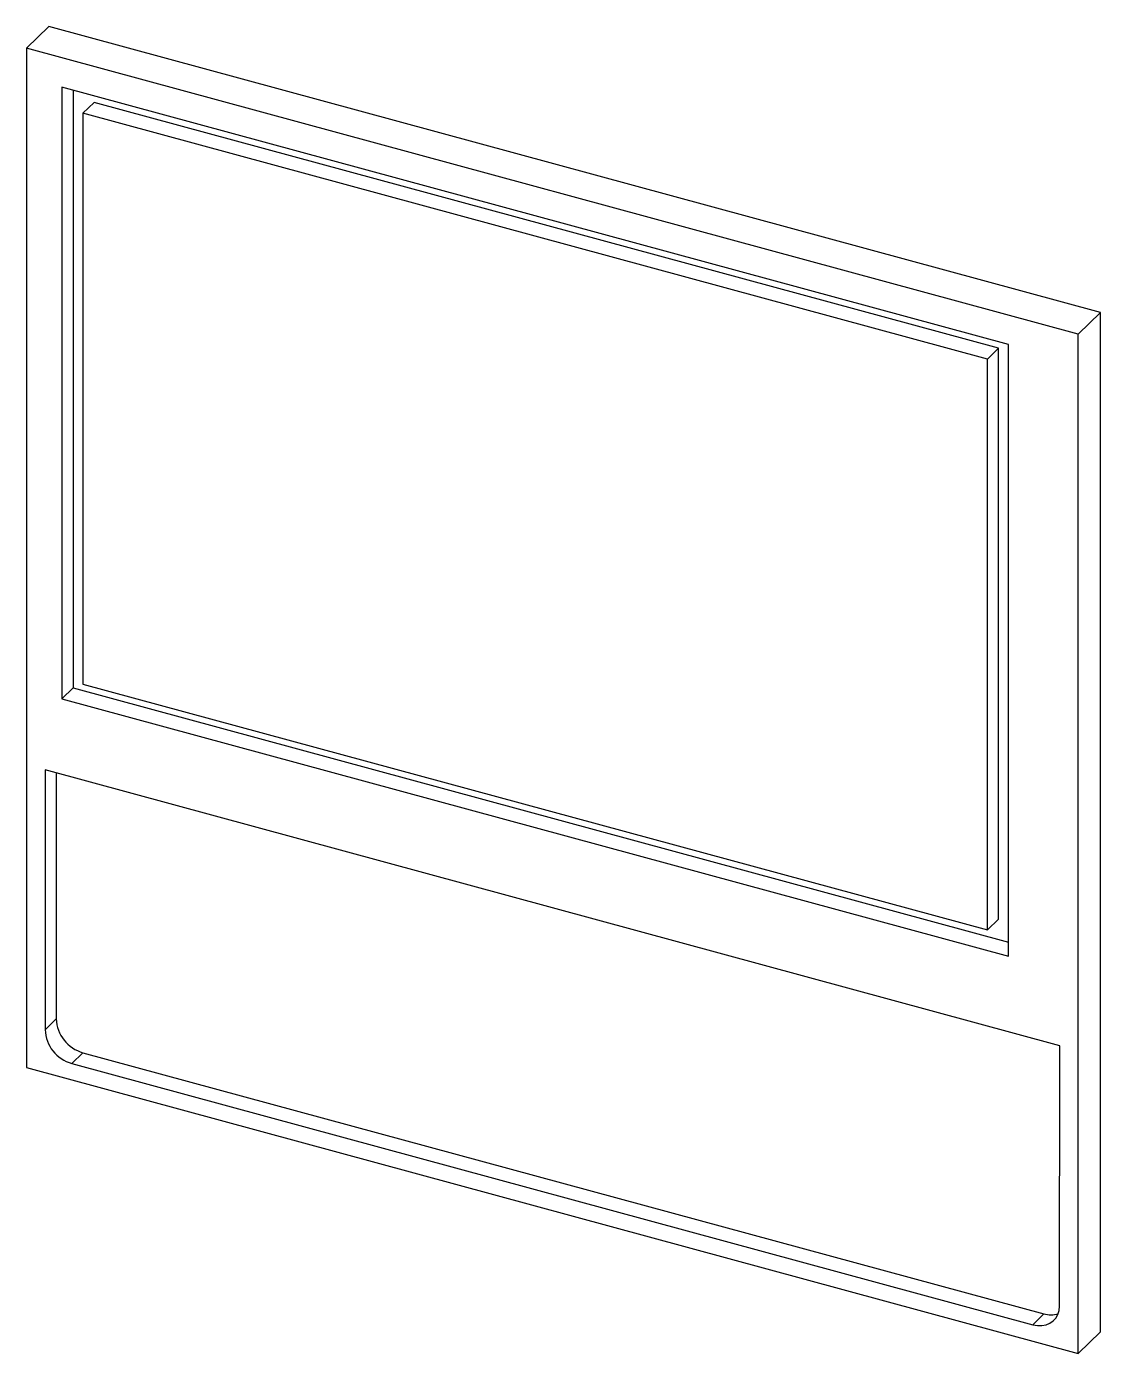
# Model space of a CAD drawing. Header units: millimetres. Extents: x -230 to 221, y -283 to 274.
import ezdxf

# ---------------------------------------------------------------- set-up
doc = ezdxf.new("R2010")
doc.units = ezdxf.units.MM

msp = doc.modelspace()

# ---------------------------------------------------------------- linework, layer by layer
at = {"color": 7, "linetype": 'Continuous', "lineweight": 25}
for p, q in [((-230.44, 265.27), (-221.1, 274.38)), ((221.1, 154.2), (-221.1, 274.38)), ((211.77, 145.09), (-230.44, 265.27)), ((-230.44, 265.27), (-230.44, -163.31)), ((182.44, 140.72), (-215.54, 248.89)), ((-215.54, 248.89), (-215.54, -8.26)), ((-210.88, 247.62), (-210.88, -3.71)), ((-202.03, 242.47), (-206.7, 237.91)), ((178.27, 139.11), (-202.03, 242.47)), ((-206.7, 237.91), (-206.7, -2.1)), ((173.6, 134.55), (-206.7, 237.91)), ((211.77, 145.09), (221.1, 154.2)), ((221.1, -274.38), (221.1, 154.2)), ((211.77, -283.49), (211.77, 145.09)), ((182.44, -116.43), (182.44, 140.72)), ((178.27, 139.11), (173.6, 134.55)), ((173.6, -105.45), (173.6, 134.55)), ((178.27, -100.9), (178.27, 139.11)), ((-210.88, -3.71), (-215.54, -8.26)), ((-210.88, -3.71), (182.44, -110.61)), ((-206.7, -2.1), (173.6, -105.45)), ((-215.54, -8.26), (182.44, -116.43)), ((204.01, -154.12), (-222.63, -38.17)), ((-222.63, -38.17), (-222.63, -147.39)), ((-217.96, -39.44), (-217.96, -142.83)), ((178.27, -100.9), (173.6, -105.45)), ((-217.96, -142.83), (-222.63, -147.39)), ((203.87, -263.55), (204.01, -154.12)), ((-206.72, -157.04), (-211.39, -161.59)), ((-211.39, -161.59), (192.63, -271.39)), ((-206.72, -157.04), (197.29, -266.84)), ((-230.44, -163.31), (211.77, -283.49)), ((197.29, -266.84), (192.63, -271.39)), ((211.77, -283.49), (221.1, -274.38))]:
    msp.add_line(p, q, dxfattribs=at)
at = {"color": 7, "linetype": 'Continuous', "lineweight": 25, "flags": 128}
msp.add_lwpolyline([(192.63, -271.39), (194.58, -271.76), (196.47, -271.78), (198.25, -271.46), (199.85, -270.81), (201.24, -269.84), (202.36, -268.59), (203.19, -267.09), (203.7, -265.4), (203.87, -263.55)], dxfattribs=at)
at = {"color": 7, "linetype": 'Continuous', "lineweight": 25}
for centre, radius, start, end in [((-202.61, -142.23), 15.37, 182.2441, 254.467), ((-207.27, -146.78), 15.37, 182.2441, 254.467), ((200.21, -257.16), 10.11, 253.2287, 287.8803)]:
    msp.add_arc(centre, radius, start, end, dxfattribs=at)

doc.saveas('drawing.dxf')
